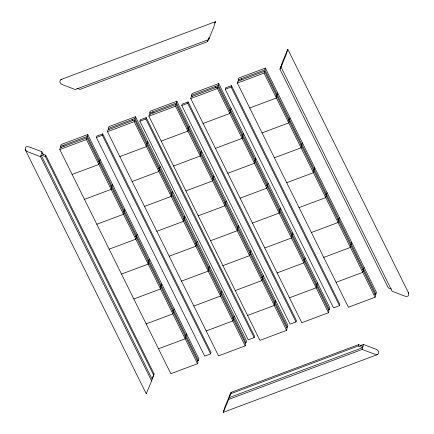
<?xml version="1.0" encoding="UTF-8"?>
<svg xmlns="http://www.w3.org/2000/svg" width="434" height="434" viewBox="0 0 434 434"><rect width="100%" height="100%" fill="white"/><g stroke="black" fill="none" stroke-linecap="round" stroke-linejoin="round"><path stroke-width="0.65" d="M146.193 393.643L25.313 149.773C24.657 145.851 27.743 146.345 30.022 147.213L41.876 151.743L43.384 154.781M215.4 21.727L213.864 26.805L208.651 39.575L75.191 89.54L63.917 85.227C61.416 84.625 58.085 82.183 60.923 79.53L215.383 21.7L215.031 22.346M223.282 412.3L228.713 399.405L230.015 394.425L224.807 407.19L223.282 412.3L377.748 354.475C380.58 351.817 377.249 349.375 374.748 348.768L363.47 344.46L360.307 345.648M391.359 289.011L388.262 287.829L279.952 69.196L281.91 63.934M281.08 67.118L282.382 62.138L287.807 49.243L286.288 54.348L281.08 67.118L392.124 291.279L403.978 295.809C406.257 296.672 409.349 297.171 408.687 293.248L287.807 49.243M230.779 393.73L358.3 345.99L362.64 347.645L229.185 397.609L231.143 392.347L358.663 344.607L363.003 346.261M358.3 345.99L358.663 344.607M228.713 399.405L362.168 349.446L363.47 344.46M146.193 393.779L151.618 380.889L40.568 156.723L41.04 154.922L45.38 156.582L153.685 375.209L152.09 379.088L41.04 154.922M41.876 151.743L41.404 153.538L45.744 155.198L154.048 373.826L153.685 375.209M45.38 156.582L45.744 155.198M59.789 149.529L60.261 147.734L86.952 137.741L197.996 361.907L197.524 363.708L170.833 373.696L59.789 149.529L86.48 139.542L86.952 137.741M61.227 147.56L60.624 146.35L61.096 144.549L87.787 134.556L198.832 358.723L198.36 360.524L197.112 360.99M198.36 360.524L87.315 136.357L87.787 134.556M96.386 137.491L96.749 136.108L102.679 133.889L210.989 352.516L210.626 353.9L204.691 356.119L96.386 137.491L102.321 135.272L102.679 133.889M99.288 162.647L98.816 164.448L72.125 174.435M100.124 159.468L99.652 161.264L98.464 161.708M107.475 131.681L107.947 129.885L134.638 119.892L245.682 344.059L245.21 345.86L218.524 355.847L107.475 131.681L134.166 121.694L134.638 119.892M108.912 129.712L108.31 128.502L108.782 126.701L135.473 116.713L246.517 340.874L246.045 342.676L244.863 343.12M111.625 187.559L111.153 189.354L84.467 199.347M112.46 184.374L111.988 186.17L110.806 186.615M246.045 342.676L135.001 118.509L135.473 116.713M139.922 121.195L140.285 119.811L146.215 117.592L254.519 336.22L254.161 337.609L248.226 339.827L139.922 121.195L145.851 118.976L146.215 117.592M148.873 116.187L149.345 114.386L176.036 104.399L287.086 328.565L286.614 330.361L259.923 340.354L148.873 116.187L175.564 106.2L176.036 104.399M150.31 114.218L149.708 113.003L150.18 111.207L176.871 101.214L287.921 325.381L287.449 327.182L286.196 327.648M123.967 212.465L123.495 214.26L96.804 224.253M124.802 209.28L124.33 211.081L123.142 211.526M146.974 144.799L146.502 146.6L119.811 156.587M147.81 141.62L147.338 143.415L146.149 143.86M136.303 237.371L135.831 239.172L109.14 249.159M137.139 234.186L136.667 235.987L135.479 236.432M287.449 327.182L176.399 103.015L176.871 101.214M159.316 169.71L158.844 171.506L132.153 181.499M160.146 166.526L159.674 168.327L158.491 168.766M181.797 105.522L182.161 104.138L188.09 101.919L296.395 320.552L296.031 321.936L290.102 324.155L181.797 105.522L187.727 103.303L188.09 101.919M190.754 98.545L191.226 96.744L217.917 86.757L328.967 310.918L328.495 312.719L301.804 322.706L190.754 98.545L217.445 88.552L217.917 86.757M192.191 96.576L191.589 95.361L192.061 93.56L218.752 83.572L329.802 307.739L329.33 309.534L328.142 309.979M148.645 262.277L148.173 264.078L121.482 274.066M149.48 259.093L149.008 260.894L147.82 261.339M76.905 88.216L80.002 89.399L207.523 41.653L207.886 40.27M208.651 39.575L209.123 37.774L207.523 41.653M188.372 129.305L187.9 131.106L161.215 141.093M189.208 126.12L188.736 127.922L187.553 128.366M171.652 194.616L171.18 196.412L144.489 206.405M172.488 191.432L172.016 193.233L170.828 193.678M160.981 287.183L160.509 288.984L133.818 298.972M161.817 284.004L161.345 285.8L160.157 286.245M329.33 309.534L218.28 85.373L218.752 83.572M200.714 154.211L200.242 156.012L173.551 166M201.55 151.032L201.078 152.828L199.89 153.273M183.989 219.523L183.517 221.324L156.831 231.311M184.824 216.338L184.352 218.139L183.17 218.584M225.213 89.274L225.577 87.89L231.506 85.672L339.811 304.299L339.448 305.682L333.518 307.901L225.213 89.274L231.143 87.055L231.506 85.672M151.618 380.889L154.048 373.826M173.318 312.095L172.846 313.89L146.16 323.883M174.153 308.91L173.681 310.706L172.499 311.151M237.365 83.068L237.837 81.267L264.528 71.279L375.578 295.445L375.106 297.241L348.415 307.234L237.365 83.068L264.056 73.075L264.528 71.279M238.803 81.098L238.201 79.883L238.673 78.082L265.364 68.095L376.414 292.261L375.942 294.057L374.688 294.529M230.259 111.663L229.787 113.464L203.096 123.451M231.089 108.478L230.617 110.279L229.434 110.724M213.051 179.123L212.579 180.918L185.888 190.911M213.886 175.938L213.414 177.739L212.226 178.179M196.331 244.429L195.859 246.23L169.168 256.217M197.166 241.244L196.694 243.045L195.506 243.49M185.66 337.001L185.188 338.797L158.497 348.79M186.495 333.817L186.023 335.618L184.835 336.062M242.595 136.569L242.123 138.37L215.432 148.357M243.431 133.384L242.959 135.186L241.771 135.63M225.392 204.029L224.921 205.824L198.229 215.817M226.228 200.844L225.756 202.645L224.568 203.09M208.667 269.335L208.195 271.136L181.504 281.124M209.503 266.156L209.031 267.952L207.843 268.396M375.942 294.057L264.892 69.896L265.364 68.095M254.932 161.475L254.46 163.276L227.774 173.264M255.767 158.296L255.295 160.092L254.112 160.537M237.729 228.935L237.257 230.736L210.566 240.724M238.564 225.751L238.092 227.552L236.904 227.996M221.009 294.247L220.537 296.042L193.846 306.035M221.839 291.062L221.367 292.863L220.184 293.303M276.865 96.185L276.393 97.986L249.707 107.974M277.7 93.001L277.228 94.802L276.046 95.247M267.273 186.381L266.801 188.182L240.111 198.17M268.109 183.202L267.637 184.998L266.449 185.443M250.065 253.841L249.593 255.642L222.908 265.63M250.901 250.657L250.429 252.458L249.246 252.903M233.346 319.153L232.874 320.948L206.183 330.941M234.181 315.968L233.709 317.769L232.521 318.214M289.207 121.091L288.735 122.893L262.044 132.88M290.042 117.907L289.57 119.708L288.382 120.153M279.61 211.293L279.138 213.089L252.447 223.081M280.445 208.108L279.973 209.91L278.785 210.349M262.407 278.747L261.935 280.548L235.244 290.536M263.243 275.568L262.771 277.364L261.583 277.809M301.543 145.998L301.071 147.799L274.38 157.786M302.379 142.819L301.907 144.614L300.724 145.059M291.952 236.199L291.48 237.995L264.789 247.988M292.782 233.015L292.31 234.816L291.127 235.261M274.744 303.659L274.272 305.455L247.581 315.447M275.579 300.474L275.107 302.27L273.919 302.715M313.885 170.909L313.413 172.705L286.722 182.698M314.721 167.725L314.249 169.52L313.06 169.965M304.288 261.105L303.816 262.906L277.125 272.894M305.124 257.921L304.652 259.722L303.464 260.167M326.222 195.815L325.75 197.611L299.059 207.604M327.057 192.631L326.585 194.432L325.397 194.871M316.625 286.011L316.153 287.813L289.467 297.8M317.46 282.832L316.988 284.628L315.806 285.073M338.563 220.722L338.091 222.523L311.4 232.51M339.393 217.537L338.921 219.338L337.739 219.783M350.9 245.628L350.428 247.429L323.737 257.416M351.735 242.443L351.263 244.244L350.075 244.689M363.236 270.534L362.764 272.335L336.073 282.322M364.072 267.355L363.6 269.151L362.417 269.595M279.952 69.196L281.547 65.317M229.543 396.226L231.143 392.347M214.705 23.067L214.879 22.676M191.589 95.361L218.28 85.373M60.624 146.35L87.315 136.357M108.31 128.502L135.001 118.509M149.708 113.003L176.399 103.015M238.201 79.883L264.892 69.896M377.748 354.475L374.602 354.166L362.168 349.446M60.923 79.53L61.975 79.427M40.568 156.723L28.156 151.943L26.246 150.831L25.313 149.773M408.096 292.473L408.687 293.248M264.056 73.075L375.106 297.241M241.168 78.771L241.716 79.883M231.143 87.055L339.448 305.682M217.445 88.552L328.495 312.719M215.313 86.48L216.137 88.14M187.727 103.303L296.031 321.936M175.564 106.2L286.614 330.361M152.676 111.896L153.224 113.003M145.851 118.976L254.161 337.609M134.166 121.694L245.21 345.86M132.034 119.621L132.582 120.728M102.321 135.272L210.626 353.9M86.48 139.542L197.524 363.708M63.586 145.238L64.134 146.345"/></g></svg>
